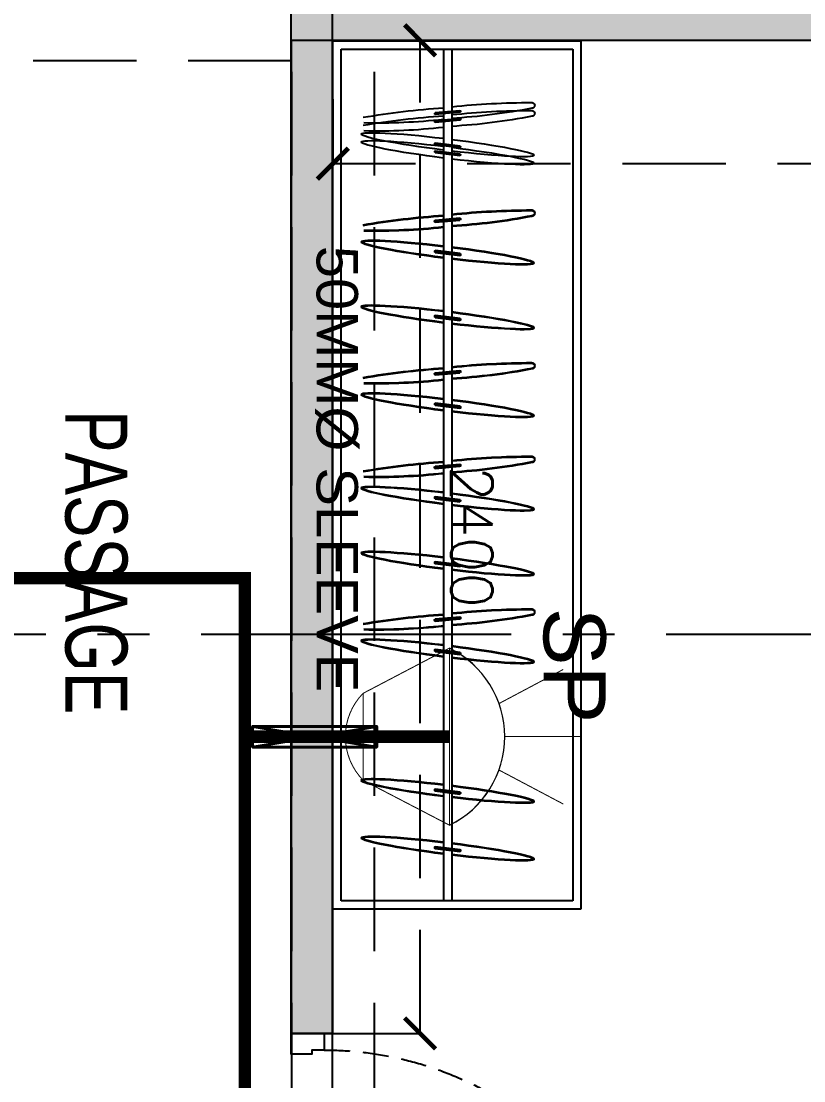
# Model space of a CAD drawing. Header units: millimetres. Extents: x -414464 to 1686, y -90036 to 108605.
# Drawn here: x -107994 to -106101, y -56420 to -53858 of the extents above; entities that cross this region are included whole.
import ezdxf

# ---------------------------------------------------------------- set-up
doc = ezdxf.new("R2010")
doc.units = ezdxf.units.MM
doc.header["$LTSCALE"] = 1000
doc.header["$MEASUREMENT"] = 0
for name, pattern in [('$1$AUDIT_D_120904163729-0', [0]), ('$36$HIDDEN', [0.375, 0.25, -0.125]), ('3BHK-A$1$$1$HIDDEN', [0.375, 0.25, -0.125]), ('3BHK-A$1$AUDIT_D_120904163729-0', [0]), ('AUDIT_D_120904163729-0', [0]), ('T8(T9 IS SIMILAR) - DIMENSION & TEXTING$1$( Hidden )', [0.375, 0.25, -0.125]), ('T8(T9 IS SIMILAR) - DIMENSION & TEXTING$1$3BHK-D$0$HIDDEN', [0.375, 0.25, -0.125]), ('T8(T9 IS SIMILAR) - DIMENSION & TEXTING$1$AUDIT_D_120904163729-0', [0]), ('T8(T9 IS SIMILAR) - DIMENSION & TEXTING$1$HIDDEN', [0.375, 0.25, -0.125]), ('T8(T9 IS SIMILAR)$1$$0$HIDDEN', [0.375, 0.25, -0.125]), ('T8_REFUGE COLUMNS$1$CENTER2', [1.125, 0.75, -0.125, 0.125, -0.125])]:
    doc.linetypes.add(name, pattern=pattern)
doc.layers.get('0').update_dxf_attribs({"linetype": 'AUDIT_D_120904163729-0'})
for name, color, linetype in [('$0$A-HATCH -160', 251, '$1$AUDIT_D_120904163729-0'), ('$21$A-DIMENSIONS', 2, '$36$HIDDEN'), ('3BHK-A$1$$0$A-DOOR-FULL', 2, 'Continuous'), ('3BHK-A$1$a-furniture', 8, 'Continuous'), ('3BHK-A$1$A-HATCH -160', 251, '3BHK-A$1$AUDIT_D_120904163729-0'), ('a-rcc', 3, 'Continuous'), ('T8(T9 IS SIMILAR) - DIMENSION & TEXTING$1$A-DIMENSIONS', 2, 'T8(T9 IS SIMILAR) - DIMENSION & TEXTING$1$HIDDEN'), ('T8(T9 IS SIMILAR) - DIMENSION & TEXTING$1$A-FIRE FIGHTING', 7, 'T8(T9 IS SIMILAR) - DIMENSION & TEXTING$1$AUDIT_D_120904163729-0'), ('T8(T9 IS SIMILAR)$1$$6$a-beam 2', 50, 'Continuous'), ('T8(T9 IS SIMILAR)$1$S-BEAM', 20, 'T8(T9 IS SIMILAR)$1$$0$HIDDEN'), ('T8_REFUGE COLUMNS$1$A-CENTERLINE', 193, 'T8_REFUGE COLUMNS$1$CENTER2'), ('T8_REFUGE COLUMNS$1$A-RCC COLS', 3, 'Continuous'), ('T8_TYPICAL COLUMNS$1$A-RCC COLS', 3, 'Continuous')]:
    doc.layers.add(name, color=color, linetype=linetype)
for name, color, linetype, lineweight in [('3BHK-A$1$$1$A-WALL- 160', 6, 'Continuous', 30), ('T8(T9 IS SIMILAR) - DIMENSION & TEXTING$1$a-Text', 4, 'Continuous', 0), ('T8(T9 IS SIMILAR) - DIMENSION & TEXTING$1$U-IPD-WS-FIRE', 1, 'Continuous', 40), ('T8(T9 IS SIMILAR) - DIMENSION & TEXTING$1$U-IPD-WS-SP', 1, 'Continuous', 5), ('T8(T9 IS SIMILAR) - DIMENSION & TEXTING$1$U-IPD-WS-TEXT', 7, 'Continuous', 0), ('T8(T9 IS SIMILAR)$1$D&W', 8, 'Continuous', 25)]:
    doc.layers.add(name, color=color, linetype=linetype, lineweight=lineweight)
doc.layers.add('T8(T9 IS SIMILAR) - DIMENSION & TEXTING$1$U-IPD-SP-SLEV-50', color=7, linetype='T8(T9 IS SIMILAR) - DIMENSION & TEXTING$1$3BHK-D$0$HIDDEN', lineweight=40, true_color=0x2f0dd9)
doc.layers.add('T8_REFUGE COLUMNS$1$COL-HATCH', color=7, linetype='Continuous', lineweight=25, true_color=0xa3a3a3)
doc.styles.add('T8(T9 IS SIMILAR) - DIMENSION & TEXTING$1$arial', font='sanss___.ttf')
doc.styles.add('T8(T9 IS SIMILAR) - DIMENSION & TEXTING$1$ARIAL ARROW', font='swisscl.ttf')
doc.styles.add('T8(T9 IS SIMILAR) - DIMENSION & TEXTING$1$Romans 1', font='romans.shx', dxfattribs={"height": 100})
doc.dimstyles.new('T8(T9 IS SIMILAR) - DIMENSION & TEXTING$1$ALPINE S', dxfattribs={"dimscale": 0, "dimtxt": 100, "dimasz": 75, "dimexe": 0, "dimexo": 0, "dimgap": 75, "dimtad": 1, "dimdec": 0, "dimzin": 0, "dimdsep": 46, "dimtxsty": 'T8(T9 IS SIMILAR) - DIMENSION & TEXTING$1$Romans 1', "dimblk": 'T8(T9 IS SIMILAR) - DIMENSION & TEXTING$1$_ArchTick', "dimcen": 0.09, "dimclrd": 256, "dimclre": 256, "dimclrt": 7, "dimadec": 0, "dimazin": 0, "dimtfac": 1, "dimtdec": 0, "dimtofl": 0, "dimtmove": 1, "dimatfit": 0, "dimldrblk": 'T8(T9 IS SIMILAR) - DIMENSION & TEXTING$1$_Open90', "dimfxl": 1, "dimtolj": 1, "dimtzin": 0, "dimarcsym": 0})

# ---------------------------------------------------------------- blocks, each defined once
blk = doc.blocks.new('T8_REFUGE COLUMNS')
at = {"layer": 'T8_REFUGE COLUMNS$1$COL-HATCH', "linetype": 'ByBlock'}
h = blk.add_hatch(color=256, dxfattribs=at)
h.dxf.hatch_style = 1
h.paths.add_polyline_path([(1194132.1, -5714149.9), (1193882.1, -5714149.9), (1193882.1, -5709939.9), (1194132.1, -5709939.9)])
at = {"layer": 'T8_REFUGE COLUMNS$1$A-CENTERLINE'}
for p, q in [((1195567.1, -5727867.6), (1195567.1, -5698299.6)), ((1229551.2, -5714049.9), (1182156.9, -5714049.9))]:
    blk.add_line(p, q, dxfattribs=at)
at = {"layer": 'T8_REFUGE COLUMNS$1$A-RCC COLS', "linetype": 'ByBlock'}
blk.add_lwpolyline([(1194132.1, -5714149.9), (1193882.1, -5714149.9), (1193882.1, -5709939.9), (1194132.1, -5709939.9)], close=True, dxfattribs=at)
blk = doc.blocks.new('T8_TYPICAL COLUMNS')
at = {"layer": 'T8_TYPICAL COLUMNS$1$A-RCC COLS', "linetype": 'ByBlock'}
blk.add_blockref('T8_REFUGE COLUMNS', (0, 0), dxfattribs=at)
blk = doc.blocks.new('*U2753')
for points in [[(0, 0), (0, 820), (30, 820), (30, 0)], [(-40, 0), (0, 0), (0, -30), (10, -30), (10, -80), (-40, -80)], [(860, 0), (820, 0), (820, -30), (810, -30), (810, -80), (860, -80)]]:
    blk.add_lwpolyline(points, close=True)
at = {"color": 0, "linetype": 'ByBlock', "ltscale": 0.25}
blk.add_arc((-1.2, -0.5), 821.2, 0.0347, 87.627, dxfattribs=at)
blk = doc.blocks.new('3BHK-A$1$A$C0D861C1C')
at = {"layer": '3BHK-A$1$a-furniture', "extrusion": (-0.000159294, 0.000512155, 1)}
for p, q in [((0.7012, 0.3074, -4.6626), (-1.3975, 0.3074, -0.0003)), ((-1.3975, 0.3074, -0.0003), (-1.3975, -0.2926, 0)), ((0.7012, -0.2926, -4.6623), (0.7012, 0.3074, -4.6626)), ((0.6812, 0.2874, -4.6626), (-1.3775, 0.2874, -0.0003)), ((-1.3775, 0.2874, -0.0003), (-1.3775, -0.2726, 0)), ((0.6812, -0.2726, -4.6623), (0.6812, 0.2874, -4.6626)), ((-1.2283, 0.0003, -0.0001), (-1.2231, 0.06, -0.0001)), ((-1.2201, 0.0598, -0.0001), (-1.2253, 0, -0.0001)), ((-1.209, 0.0003, -0.0001), (-1.2038, 0.06, -0.0001)), ((-1.2008, 0.0598, -0.0001), (-1.2061, 0, -0.0001)), ((-1.1426, -0.0001, -0.0001), (-1.1499, 0.0595, -0.0001)), ((-1.1469, 0.0598, -0.0001), (-1.1396, 0.0003, -0.0001)), ((-1.1233, -0.0001, -0.0001), (-1.1306, 0.0595, -0.0001)), ((-1.1276, 0.0598, -0.0001), (-1.1203, 0.0003, -0.0001)), ((-0.9686, 0.0003, -0.0001), (-0.9634, 0.06, -0.0001)), ((-0.9671, 0.0003, -0.0001), (-0.9619, 0.06, -0.0001)), ((-0.9604, 0.0598, -0.0001), (-0.9656, 0, -0.0001)), ((-0.9589, 0.0598, -0.0001), (-0.9641, 0, -0.0001)), ((-0.8829, -0.0001, 0), (-0.8902, 0.0595, -0.0001)), ((-0.8813, -0.0001, 0), (-0.8887, 0.0595, -0.0001)), ((-0.8872, 0.0598, -0.0001), (-0.8799, 0.0003, 0)), ((-0.8857, 0.0598, -0.0001), (-0.8784, 0.0003, 0)), ((-0.726, -0.0001, 0), (-0.7334, 0.0595, -0.0001)), ((-0.7334, 0.0595, -0.0001), (-0.7334, 0.0595, -0.0001)), ((-0.7245, -0.0001, 0), (-0.7318, 0.0595, -0.0001)), ((-0.7318, 0.0595, -0.0001), (-0.7318, 0.0595, -0.0001)), ((-0.7304, 0.0598, -0.0001), (-0.7304, 0.0598, -0.0001)), ((-0.7304, 0.0598, -0.0001), (-0.7231, 0.0003, 0)), ((-0.7288, 0.0598, -0.0001), (-0.7288, 0.0598, -0.0001)), ((-0.7288, 0.0598, -0.0001), (-0.7215, 0.0003, 0)), ((-0.5997, 0.0003, 0), (-0.5944, 0.06, 0)), ((-0.5981, 0.0003, 0), (-0.5929, 0.06, 0)), ((-0.5915, 0.0598, 0), (-0.5967, 0, 0)), ((-0.5899, 0.0598, 0), (-0.5951, 0)), ((-0.5139, -0.0001, 0), (-0.5212, 0.0595, 0)), ((-0.5124, -0.0001, 0), (-0.5197, 0.0595, 0)), ((-0.5183, 0.0598, 0), (-0.511, 0.0003, 0)), ((-0.5167, 0.0598, 0), (-0.5094, 0.0003, 0)), ((-0.3735, 0.0003, -0.0001), (-0.3683, 0.06, -0.0001)), ((-0.372, 0.0003, -0.0001), (-0.3667, 0.06, -0.0001)), ((-0.3653, 0.0598, -0.0001), (-0.3705, 0, -0.0001)), ((-0.3637, 0.0598, -0.0001), (-0.369, 0, -0.0001)), ((-0.2878, -0.0001, 0), (-0.2951, 0.0595, -0.0001)), ((-0.2862, -0.0001, 0), (-0.2935, 0.0595, -0.0001)), ((-0.2921, 0.0598, -0.0001), (-0.2848, 0.0003, 0)), ((-0.2905, 0.0598, -0.0001), (-0.2832, 0.0003, 0)), ((-0.1309, -0.0001, 0), (-0.1382, 0.0595, -0.0001)), ((-0.1382, 0.0595, -0.0001), (-0.1382, 0.0595, -0.0001)), ((-0.1294, -0.0001, 0), (-0.1367, 0.0595, -0.0001)), ((-0.1367, 0.0595, -0.0001), (-0.1367, 0.0595, -0.0001)), ((-0.1352, 0.0598, -0.0001), (-0.1352, 0.0598, -0.0001)), ((-0.1352, 0.0598, -0.0001), (-0.1279, 0.0003, 0)), ((-0.1337, 0.0598, -0.0001), (-0.1337, 0.0598, -0.0001)), ((-0.1337, 0.0598, -0.0001), (-0.1264, 0.0003, 0)), ((-0.0045, 0.0003, 0), (0.0007, 0.06, 0)), ((-0.003, 0.0003, 0), (0.0022, 0.06, 0)), ((0.0037, 0.0598, 0), (-0.0015, 0, 0)), ((0.0052, 0.0598, 0), (0, 0)), ((0.0812, -0.0001, 0), (0.0739, 0.0595, 0)), ((0.0828, -0.0001, 0), (0.0754, 0.0595, 0)), ((0.0769, 0.0598, 0), (0.0842, 0.0003, 0)), ((0.0784, 0.0598, 0), (0.0857, 0.0003, 0)), ((0.4186, -0.0001, 0), (0.4113, 0.0595, 0)), ((0.4202, -0.0001, 0), (0.4128, 0.0595, 0)), ((0.4143, 0.0598, 0), (0.4216, 0.0003, 0)), ((0.4158, 0.0598, 0), (0.4231, 0.0003, 0)), ((0.5577, -0.0001, 0), (0.5504, 0.0595, 0)), ((0.5593, -0.0001, 0), (0.552, 0.0595, 0)), ((0.5534, 0.0598, 0), (0.5607, 0.0003, 0)), ((0.555, 0.0598, 0), (0.5623, 0.0003, 0)), ((-1.3775, 0.0399, -0.0001), (-0.3675, 0.0399, 0)), ((-0.7823, 0.0399, -0.0001), (0.6812, 0.0399, -4.6624)), ((-1.3764, 0.0199, -0.0001), (-0.3664, 0.0199, 0)), ((-0.7813, 0.0199, -0.0001), (0.6812, 0.0199, -4.6624)), ((-0.7231, 0.0003, 0), (-0.7231, 0.0003, 0)), ((-0.7215, 0.0003, 0), (-0.7215, 0.0003, 0)), ((-0.1279, 0.0003, 0), (-0.1279, 0.0003, 0)), ((-0.1264, 0.0003, 0), (-0.1264, 0.0003, 0)), ((-0.726, -0.0001, 0), (-0.726, -0.0001, 0)), ((-0.7245, -0.0001, 0), (-0.7245, -0.0001, 0)), ((-0.1309, -0.0001, 0), (-0.1309, -0.0001, 0)), ((-0.1294, -0.0001, 0), (-0.1294, -0.0001, 0)), ((-1.3775, -0.2726, 0), (0.6812, -0.2726, -4.662)), ((-1.3975, -0.2926, 0), (0.7012, -0.2926, -4.6623))]:
    blk.add_line(p, q, dxfattribs=at)
for centre, radius, start, end in [((0.6884, -0.0896, 0.0001), 1.9282, 170.3383, 176.1495), ((0.7076, -0.0896, 0.0001), 1.9282, 170.3383, 176.1495), ((-2.6492, 0.1996, 0.0001), 1.4508, 353.6789, 1.3108), ((-2.6299, 0.1996, 0.0001), 1.4508, 353.6789, 1.3108), ((0.948, -0.0896, 0.0001), 1.9282, 170.3383, 176.1495), ((0.9496, -0.0896, 0.0001), 1.9282, 170.3383, 176.1495), ((-2.3895, 0.1996, 0.0001), 1.4508, 353.6789, 1.3108), ((-2.388, 0.1996, 0.0001), 1.4508, 353.6789, 1.3108), ((1.317, -0.0896, 0.0001), 1.9282, 170.3383, 176.1495), ((1.3185, -0.0896, 0.0001), 1.9282, 170.3383, 176.1495), ((-2.0205, 0.1996, 0.0001), 1.4508, 353.6789, 1.3108), ((-2.019, 0.1996, 0.0001), 1.4508, 353.6789, 1.3108), ((1.5432, -0.0896), 1.9282, 170.3383, 176.1495), ((1.5447, -0.0896), 1.9282, 170.3383, 176.1495), ((-1.7944, 0.1996), 1.4508, 353.6789, 1.3108), ((-1.7928, 0.1996), 1.4508, 353.6789, 1.3108), ((1.9121, -0.0896), 1.9282, 170.3383, 176.1495), ((1.9137, -0.0896), 1.9282, 170.3383, 176.1495), ((-1.4254, 0.1996), 1.4508, 353.6789, 1.3108), ((-1.4239, 0.1996), 1.4508, 353.6789, 1.3108), ((-1.2216, 0.0599, 0.0001), 0.0015, 355, 175), ((-1.2023, 0.0599, 0.0001), 0.0015, 355, 175), ((-1.1484, 0.0597, 0.0001), 0.0015, 7, 187), ((-1.1291, 0.0597, 0.0001), 0.0015, 7, 187), ((-0.9619, 0.0599, 0.0001), 0.0015, 355, 175), ((-0.9604, 0.0599, 0.0001), 0.0015, 355, 175), ((-0.8887, 0.0597, 0.0001), 0.0015, 7, 187), ((-0.8872, 0.0597, 0.0001), 0.0015, 7, 187), ((-0.7319, 0.0597, 0.0001), 0.0015, 7, 187), ((-0.7303, 0.0597, 0.0001), 0.0015, 7, 187), ((-0.5929, 0.0599, 0.0001), 0.0015, 355, 175), ((-0.5914, 0.0599, 0.0001), 0.0015, 355, 175), ((-0.5198, 0.0597, 0.0001), 0.0015, 7, 187), ((-0.5182, 0.0597, 0.0001), 0.0015, 7, 187), ((-0.3668, 0.0599), 0.0015, 355, 175), ((-0.3652, 0.0599), 0.0015, 355, 175), ((-0.2936, 0.0597), 0.0015, 7, 187), ((-0.292, 0.0597), 0.0015, 7, 187), ((-0.1367, 0.0597), 0.0015, 7, 187), ((-0.1352, 0.0597), 0.0015, 7, 187), ((0.0022, 0.0599), 0.0015, 355, 175), ((0.0037, 0.0599), 0.0015, 355, 175), ((0.0754, 0.0597), 0.0015, 7, 187), ((0.0769, 0.0597), 0.0015, 7, 187), ((0.4128, 0.0596, -0.0001), 0.0015, 7, 187), ((0.4143, 0.0596, -0.0001), 0.0015, 7, 187), ((0.5519, 0.0596, -0.0001), 0.0015, 7, 187), ((0.5535, 0.0596, -0.0001), 0.0015, 7, 187), ((0.682, -0.1757, 0.0001), 1.9301, 174.1834, 179.9166), ((-2.6568, 0.1038, 0.0001), 1.4493, 348.9432, 356.6792), ((0.7012, -0.1757, 0.0001), 1.9301, 174.1834, 179.9166), ((-1.2268, 0.0001, 0.0001), 0.0015, 175, 355), ((-2.6375, 0.1038, 0.0001), 1.4493, 348.9432, 356.6792), ((-1.2076, 0.0001, 0.0001), 0.0015, 175, 355), ((-1.1411, 0.0001, 0.0001), 0.0015, 187, 7), ((-1.1218, 0.0001, 0.0001), 0.0015, 187, 7), ((0.9416, -0.1757, 0.0001), 1.9301, 174.1834, 179.9166), ((0.9432, -0.1757, 0.0001), 1.9301, 174.1834, 179.9166), ((-2.3971, 0.1038, 0.0001), 1.4493, 348.9432, 356.6792), ((-2.3955, 0.1038, 0.0001), 1.4493, 348.9432, 356.6792), ((-0.9671, 0.0001, 0.0001), 0.0015, 175, 355), ((-0.9656, 0.0001, 0.0001), 0.0015, 175, 355), ((-0.8814, 0.0001, 0.0001), 0.0015, 187, 7), ((-0.8799, 0.0001, 0.0001), 0.0015, 187, 7), ((-0.7246, 0.0001, 0.0001), 0.0015, 187, 7), ((-0.723, 0.0001, 0.0001), 0.0015, 187, 7), ((1.3106, -0.1757, 0.0001), 1.9301, 174.1834, 179.9166), ((1.3121, -0.1757, 0.0001), 1.9301, 174.1834, 179.9166), ((-2.0281, 0.1038, 0.0001), 1.4493, 348.9432, 356.6792), ((-2.0266, 0.1038, 0.0001), 1.4493, 348.9432, 356.6792), ((-0.5982, 0.0001, 0.0001), 0.0015, 175, 355), ((-0.5966, 0.0001, 0.0001), 0.0015, 175, 355), ((-0.5124, 0.0001, 0.0001), 0.0015, 187, 7), ((-0.5109, 0.0001, 0.0001), 0.0015, 187, 7), ((1.5368, -0.1757), 1.9301, 174.1834, 179.9166), ((1.5383, -0.1757), 1.9301, 174.1834, 179.9166), ((-1.802, 0.1038), 1.4493, 348.9432, 356.6792), ((-1.8004, 0.1038), 1.4493, 348.9432, 356.6792), ((-0.372, 0.0001), 0.0015, 175, 355), ((-0.3705, 0.0001), 0.0015, 175, 355), ((-0.2863, 0.0001), 0.0015, 187, 7), ((-0.2847, 0.0001), 0.0015, 187, 7), ((-0.1294, 0.0001), 0.0015, 187, 7), ((-0.1279, 0.0001), 0.0015, 187, 7), ((1.9057, -0.1757), 1.9301, 174.1834, 179.9166), ((1.9073, -0.1757), 1.9301, 174.1834, 179.9166), ((-1.433, 0.1038), 1.4493, 348.9432, 356.6792), ((-1.4314, 0.1038), 1.4493, 348.9432, 356.6792), ((-0.003, 0.0001), 0.0015, 175, 355), ((-0.0015, 0.0001), 0.0015, 175, 355), ((0.0827, 0.0001), 0.0015, 187, 7), ((0.0842, 0.0001), 0.0015, 187, 7), ((0.4201, 0.0001, -0.0001), 0.0015, 187, 7), ((0.4216, 0.0001, -0.0001), 0.0015, 187, 7), ((0.5592, 0.0001, -0.0001), 0.0015, 187, 7), ((0.5608, 0.0001, -0.0001), 0.0015, 187, 7), ((-1.2413, -0.1737, 0.0001), 0.00691, 173.3258, 356.6742), ((-1.222, -0.1737, 0.0001), 0.00691, 173.3258, 356.6742), ((-0.9816, -0.1737, 0.0001), 0.00691, 173.3258, 356.6742), ((-0.98, -0.1737, 0.0001), 0.00691, 173.3258, 356.6742), ((-0.6126, -0.1737, 0.0001), 0.00691, 173.3258, 356.6742), ((-0.6111, -0.1737, 0.0001), 0.00691, 173.3258, 356.6742), ((-0.3865, -0.1737), 0.00691, 173.3258, 356.6742), ((-0.3849, -0.1737), 0.00691, 173.3258, 356.6742), ((-0.0175, -0.1737), 0.00691, 173.3258, 356.6742), ((-0.0159, -0.1737), 0.00691, 173.3258, 356.6742)]:
    blk.add_arc(centre, radius, start, end, dxfattribs=at)
for centre, start_param, end_param in [((-1.1456, 0.0247, -0.0001), 1.633749, 4.633301), ((-1.1264, 0.0247, -0.0001), 1.633749, 4.633301), ((-0.8859, 0.0247, -0.0001), 1.633749, 4.633301), ((-0.8844, 0.0247, -0.0001), 1.633749, 4.633301), ((-0.7291, 0.0247, 0), 1.633749, 4.633301), ((-0.7275, 0.0247, 0), 1.633749, 4.633301), ((-0.517, 0.0247, 0), 1.633749, 4.633301), ((-0.5154, 0.0247, 0), 1.633749, 4.633301), ((-0.2908, 0.0247, -0.0001), 1.633749, 4.633301), ((-0.2893, 0.0247, -0.0001), 1.633749, 4.633301), ((-0.134, 0.0247, 0), 1.633749, 4.633301), ((-0.1324, 0.0247, 0), 1.633749, 4.633301), ((0.0782, 0.0247, 0), 1.633749, 4.633301), ((0.0797, 0.0247, 0), 1.633749, 4.633301), ((0.4156, 0.0247, 0), 1.633749, 4.633301), ((0.4171, 0.0247, 0), 1.633749, 4.633301), ((0.5547, 0.0247, 0), 1.633749, 4.633301), ((0.5562, 0.0247, 0), 1.633749, 4.633301), ((-1.1468, 0.0347, -0.0001), -1.509644, 1.493508), ((-1.1276, 0.0347, -0.0001), -1.509644, 1.493508), ((-0.8872, 0.0347, -0.0001), -1.509644, 1.493508), ((-0.8856, 0.0347, -0.0001), -1.509644, 1.493508), ((-0.7303, 0.0347, 0), -1.509644, 1.493508), ((-0.7288, 0.0347, 0), -1.509644, 1.493508), ((-0.5182, 0.0347, 0), -1.509644, 1.493508), ((-0.5166, 0.0347, 0), -1.509644, 1.493508), ((-0.292, 0.0347, -0.0001), -1.509644, 1.493508), ((-0.2905, 0.0347, -0.0001), -1.509644, 1.493508), ((-0.1352, 0.0347, 0), -1.509644, 1.493508), ((-0.1336, 0.0347, 0), -1.509644, 1.493508), ((0.0769, 0.0347, 0), -1.509644, 1.493508), ((0.0785, 0.0347, 0), -1.509644, 1.493508), ((0.4143, 0.0346, 0), -1.509644, 1.493508), ((0.4159, 0.0346, 0), -1.509644, 1.493508), ((0.5535, 0.0346, 0), -1.509644, 1.493508), ((0.555, 0.0346, 0), -1.509644, 1.493508)]:
    blk.add_ellipse(centre, major_axis=(0.0262, -0.2136, 0.0001), ratio=0.065707, start_param=start_param, end_param=end_param, dxfattribs=at)
blk = doc.blocks.new('3BHK-A')
at = {"layer": '3BHK-A$1$A-HATCH -160', "linetype": 'ByBlock'}
h = blk.add_hatch(dxfattribs=at)
h.set_pattern_fill('ZIGZAG', color=256, scale=250)
h.set_pattern_definition([(9e-15, (1e-08, 0), (31.25, 31.25), [31.25, -31.25]), (90, (31.25, 0), (-31.25, 31.25), [31.25, -31.25])])
h.paths.add_polyline_path([(1185182.8, -5714749.5), (1186532.7, -5714749.5), (1186532.7, -5714149.5), (1186632.7, -5714149.5), (1186632.7, -5714749.5), (1188712.7, -5714749.5), (1188712.7, -5714049.5), (1189032.5, -5714049.5), (1189032.5, -5714149.5), (1188812.7, -5714149.5), (1188812.7, -5715449.5), (1189032.5, -5715449.5), (1189032.5, -5715549.5), (1188712.7, -5715549.5), (1188712.7, -5714849.5), (1186632.7, -5714849.5), (1186632.7, -5715664.5), (1186532.7, -5715664.5), (1186532.7, -5714849.5), (1185182.8, -5714849.5)])
h.paths.add_polyline_path([(1185182.8, -5713249.5), (1185782.7, -5713249.5), (1185782.7, -5713149.5), (1185182.8, -5713149.5)])
h.paths.add_polyline_path([(1186532.7, -5710699.5), (1186632.7, -5710699.5), (1186632.7, -5713249.5), (1186532.7, -5713249.5)])
h.paths.add_polyline_path([(1186532.7, -5717399.5), (1186632.7, -5717399.5), (1186632.7, -5716414.5), (1186532.7, -5716414.5)])
h.paths.add_polyline_path([(1194902.2, -5715375), (1194082.3, -5715375), (1194082.3, -5715475), (1194902.2, -5715475)])
h.paths.add_polyline_path([(1195782.2, -5715375), (1196682.2, -5715375), (1196682.2, -5715475), (1195782.2, -5715475)])
h.paths.add_polyline_path([(1194132.5, -5714149.9), (1196532.4, -5714149.9), (1196532.4, -5714049.9), (1194132.5, -5714049.9)])
h.paths.add_polyline_path([(1197432.4, -5711800.2), (1197532.4, -5711800.2), (1197532.4, -5714149.9), (1197432.4, -5714149.9)])
h.paths.add_polyline_path([(1198282.4, -5714149.9), (1198958.7, -5714149.9), (1198958.7, -5714049.9), (1198282.4, -5714049.9)])
h.paths.add_polyline_path([(1196871.9, -5720208.6), (1196082.2, -5720209.7), (1196082.3, -5720109.7), (1196082.2, -5720109.7), (1196182.2, -5720109.7), (1196871.9, -5720108.6)])
h.paths.add_polyline_path([(1193397.2, -5709939.9), (1193882.3, -5709939.6), (1193882.3, -5710040.1), (1193397.3, -5710040.1)])
h.paths.add_polyline_path([(1186632.7, -5708554.7), (1187192.3, -5708554.8), (1187192.3, -5708654.7), (1186632.7, -5708654.7)])
h.paths.add_polyline_path([(1194182.3, -5715724), (1194082.3, -5715724), (1194082.3, -5715474), (1194182.3, -5715474)])
at = {"layer": '3BHK-A$1$$1$A-WALL- 160', "linetype": 'ByBlock'}
for p, q in [((1194132.4, -5714049.9, 0), (1196532.4, -5714049.9, 0)), ((1196532.4, -5714149.9, 0), (1196532.4, -5714049.9, 0)), ((1194132.5, -5714149.9, -0.5), (1196532.4, -5714149.9, 0))]:
    blk.add_line(p, q, dxfattribs=at)
at = {"layer": '3BHK-A$1$$0$A-DOOR-FULL', "linetype": '3BHK-A$1$$1$HIDDEN', "xscale": -1}
blk.add_blockref('*U2753', (1197392.4, -5714069.9, 0), dxfattribs=at)
at = {"layer": '3BHK-A$1$a-furniture', "xscale": -999.9999999999901, "yscale": 999.9999999999901, "zscale": 999.9999999999948, "rotation": 179.9985037356297}
blk.add_blockref('3BHK-A$1$A$C0D861C1C', (1195530.5, -5713741.4, 0), dxfattribs=at)
blk = doc.blocks.new('T8(T9 IS SIMILAR) - DIMENSION & TEXTING$1$_ArchTick')
at = {"color": 0, "linetype": 'ByBlock', "const_width": 0.15}
blk.add_lwpolyline([(-0.5, -0.5), (0.5, 0.5)], dxfattribs=at)
blk = doc.blocks.new('*D1405')
at = {"layer": 'T8(T9 IS SIMILAR) - DIMENSION & TEXTING$1$A-DIMENSIONS', "linetype": 'T8(T9 IS SIMILAR) - DIMENSION & TEXTING$1$HIDDEN', "lineweight": -2, "transparency": 16777216}
for p, q in [((1194274.4, -5710098.8), (1194430.1, -5710098.8)), ((1194274.4, -5714048.8), (1194430.1, -5714048.8))]:
    blk.add_line(p, q, dxfattribs=at)
at = {"layer": 'T8(T9 IS SIMILAR) - DIMENSION & TEXTING$1$A-DIMENSIONS', "lineweight": -2, "transparency": 16777216}
blk.add_line((1194430.1, -5710098.8), (1194430.1, -5714048.8), dxfattribs=at)
at = {"layer": 'T8(T9 IS SIMILAR) - DIMENSION & TEXTING$1$A-DIMENSIONS', "linetype": 'ByBlock', "lineweight": -2, "transparency": 16777216, "xscale": 75, "yscale": 75, "zscale": 75}
for p, rotation in [((1194430.1, -5710098.8), 90), ((1194430.1, -5714048.8), 270)]:
    blk.add_blockref('T8(T9 IS SIMILAR) - DIMENSION & TEXTING$1$_ArchTick', p, dxfattribs=dict(at, rotation=rotation))
at = {"layer": 'T8(T9 IS SIMILAR) - DIMENSION & TEXTING$1$A-DIMENSIONS', "color": 7, "linetype": 'ByBlock', "transparency": 16777216, "insert": (1194305.1, -5712073.8), "char_height": 100, "attachment_point": 5, "rotation": 90, "style": 'T8(T9 IS SIMILAR) - DIMENSION & TEXTING$1$Romans 1'}
blk.add_mtext('\\A1;3950', dxfattribs=at)
blk = doc.blocks.new('T8(T9 IS SIMILAR) - DIMENSION & TEXTING$1$_Open90')
at = {"color": 0, "linetype": 'ByBlock', "lineweight": -2}
for p, q in [((-0.5, 0.5), (0, 0)), ((0, 0), (-1, 0)), ((0, 0), (-0.5, -0.5))]:
    blk.add_line(p, q, dxfattribs=at)
blk = doc.blocks.new('*D1407')
at = {"layer": 'T8(T9 IS SIMILAR) - DIMENSION & TEXTING$1$A-DIMENSIONS', "linetype": 'T8(T9 IS SIMILAR) - DIMENSION & TEXTING$1$HIDDEN', "lineweight": -2, "transparency": 16777216}
for p, q in [((1194132.2, -5714048.8), (1194132.2, -5713837.8)), ((1196532.3, -5714048.8), (1196532.3, -5713837.8))]:
    blk.add_line(p, q, dxfattribs=at)
at = {"layer": 'T8(T9 IS SIMILAR) - DIMENSION & TEXTING$1$A-DIMENSIONS', "lineweight": -2, "transparency": 16777216}
blk.add_line((1196532.3, -5713837.8), (1194132.2, -5713837.8), dxfattribs=at)
at = {"layer": 'T8(T9 IS SIMILAR) - DIMENSION & TEXTING$1$A-DIMENSIONS', "linetype": 'ByBlock', "lineweight": -2, "transparency": 16777216, "xscale": 75, "yscale": 75, "zscale": 75, "rotation": 180}
blk.add_blockref('T8(T9 IS SIMILAR) - DIMENSION & TEXTING$1$_ArchTick', (1194132.2, -5713837.8), dxfattribs=at)
at = {"layer": 'T8(T9 IS SIMILAR) - DIMENSION & TEXTING$1$A-DIMENSIONS', "linetype": 'ByBlock', "lineweight": -2, "transparency": 16777216, "xscale": 75, "yscale": 75, "zscale": 75}
blk.add_blockref('T8(T9 IS SIMILAR) - DIMENSION & TEXTING$1$_ArchTick', (1196532.3, -5713837.8), dxfattribs=at)
at = {"layer": 'T8(T9 IS SIMILAR) - DIMENSION & TEXTING$1$A-DIMENSIONS', "color": 7, "linetype": 'ByBlock', "transparency": 16777216, "insert": (1195332.3, -5713712.8), "char_height": 100, "attachment_point": 5, "style": 'T8(T9 IS SIMILAR) - DIMENSION & TEXTING$1$Romans 1'}
blk.add_mtext('\\A1;2400', dxfattribs=at)
blk = doc.blocks.new('T8(T9 IS SIMILAR) - DIMENSION & TEXTING$1$SIDE SPRINKLER')
at = {"layer": 'T8(T9 IS SIMILAR) - DIMENSION & TEXTING$1$U-IPD-WS-SP', "const_width": 3, "elevation": 0}
for points in [[(-6847.2, -87791.6), (-7102.7, -87925.5)], [(-6700.4, -87955.9), (-6510.2, -87854.9)], [(-6683.5, -88053.8), (-6456.1, -88053.8)], [(-6700.2, -88152.7), (-6509.9, -88253.3)], [(-6847.2, -88315.9), (-7102.7, -88183.1)]]:
    blk.add_lwpolyline(points, dxfattribs=at)
for points in [[(-6847.2, -87791.6, 0.000405), (-6846.7, -88316.2, 0.623274), (-6846.7, -87792.3, 0.617961)], [(-7102.7, -87925.2, 0.001274), (-7102.7, -88183.1, -0.409371), (-7102.7, -87925.2, -0.617961)]]:
    blk.add_lwpolyline(points, format="xyb", dxfattribs=at)
at = {"layer": 'T8(T9 IS SIMILAR) - DIMENSION & TEXTING$1$U-IPD-WS-SP'}
for centre, start, end in [((-6975.2, -88053.8), 296.0387, 63.9613), ((-6975.2, -88053.8), 0, 63.9613), ((-6975.2, -88054.2), 296.1316, 0.0929)]:
    blk.add_arc(centre, 291.8, start, end, dxfattribs=at)
blk = doc.blocks.new('T8(T9 IS SIMILAR) - DIMENSION & TEXTING$1$A$C7A147FD6')
at = {"layer": 'T8(T9 IS SIMILAR) - DIMENSION & TEXTING$1$U-IPD-SP-SLEV-50', "linetype": 'ByBlock', "elevation": -0.2}
blk.add_lwpolyline([(-11612.2, 1431.2), (-11612.2, 1131.2), (-11662.2, 1131.2), (-11662.2, 1431.2), (-11612.2, 1431.2), (-11662.2, 1131.2), (-11662.2, 1431.2), (-11612.2, 1131.2)], dxfattribs=at)
at = {"layer": 'T8(T9 IS SIMILAR) - DIMENSION & TEXTING$1$U-IPD-WS-FIRE', "linetype": 'T8(T9 IS SIMILAR) - DIMENSION & TEXTING$1$( Hidden )', "ltscale": 2, "const_width": 30}
for points, elevation in [([(-17826.3, 3709.8), (-17560.7, 3709.8), (-17560.7, -2129), (-13642.6, -2129), (-13642.6, -1588.7), (-13642.6, -1364.4), (-13166.5, -1364.4), (-13166.5, -281.8), (-12020.3, -281.8), (-12020.3, 1112.5), (-6794.4, 1112.5)], -1.3), ([(-11637.2, 1607.2), (-11637.2, 1112.5)], -0.2)]:
    blk.add_lwpolyline(points, dxfattribs=dict(at, elevation=elevation))
at = {"layer": 'T8(T9 IS SIMILAR) - DIMENSION & TEXTING$1$U-IPD-WS-FIRE', "xscale": 0.8162240268536692, "yscale": 0.8162240268536692, "zscale": 0.8162240268536692, "rotation": 89.99529850150537}
blk.add_blockref('T8(T9 IS SIMILAR) - DIMENSION & TEXTING$1$SIDE SPRINKLER', (-83508.5, 7201.8, -0.2), dxfattribs=at)
at = {"layer": 'T8(T9 IS SIMILAR) - DIMENSION & TEXTING$1$U-IPD-WS-TEXT', "attachment_point": 1, "rotation": 359.9999, "style": 'T8(T9 IS SIMILAR) - DIMENSION & TEXTING$1$arial'}
for s, width, insert, char_height in [('SP', 0.382, (-11949, 1984.8, -0.6), 150), ('50MM%%C SLEEVE', 1876.047, (-12823.6, 1385.8, -1.1), 100)]:
    blk.add_mtext_dynamic_manual_height_columns(s, width=width, gutter_width=0.75, heights=[0], dxfattribs=dict(at, insert=insert, char_height=char_height))
blk = doc.blocks.new('T8(T9 IS SIMILAR) - DIMENSION & TEXTING')
at = {"layer": 'T8(T9 IS SIMILAR) - DIMENSION & TEXTING$1$A-FIRE FIGHTING', "linetype": 'ByBlock'}
blk.add_blockref('T8(T9 IS SIMILAR) - DIMENSION & TEXTING$1$A$C7A147FD6', (1207452.3, -5715374), dxfattribs=at)
at = {"layer": 'T8(T9 IS SIMILAR) - DIMENSION & TEXTING$1$a-Text', "style": 'T8(T9 IS SIMILAR) - DIMENSION & TEXTING$1$ARIAL ARROW'}
blk.add_text('PASSAGE', height=150, dxfattribs=at).set_placement((1195025.9, -5714695.7))
at = {"layer": 'T8(T9 IS SIMILAR) - DIMENSION & TEXTING$1$A-DIMENSIONS', "linetype": 'ByBlock'}
for base, p1, p2, angle, picture, middle in [((1194430.1, -5714048.8), (1194274.4, -5710098.8), (1194274.4, -5714048.8), 270, '*D1405', (1194305.1, -5712073.8)), ((1194132.2, -5713837.8), (1196532.3, -5714048.8), (1194132.2, -5714048.8), 180, '*D1407', (1195332.3, -5713712.8))]:
    dim = blk.add_linear_dim(base=base, p1=p1, p2=p2, angle=angle, dimstyle='T8(T9 IS SIMILAR) - DIMENSION & TEXTING$1$ALPINE S', override={"dimscale": 1, "dimfxl": 5, "dimarcsym": 1}, dxfattribs=at)
    dim.commit()
    dim.dimension.update_dxf_attribs({"geometry": picture, "text_midpoint": middle})
blk = doc.blocks.new('T8(T9 IS SIMILAR)')
at = {"layer": 'T8(T9 IS SIMILAR)$1$D&W', "linetype": 'ByBlock'}
for name in ['T8_TYPICAL COLUMNS', '3BHK-A']:
    blk.add_blockref(name, (0, 0), dxfattribs=at)
at = {"layer": 'T8(T9 IS SIMILAR)$1$$6$a-beam 2', "linetype": 'ByBlock'}
blk.add_blockref('T8(T9 IS SIMILAR) - DIMENSION & TEXTING', (0, 0), dxfattribs=at)
at = {"layer": 'T8(T9 IS SIMILAR)$1$S-BEAM'}
for p, q in [((1198958.3, -5713948.6, 0), (1194131.9, -5713948.2, -0.2)), ((1198958.3, -5714148.6, 0), (1194131.9, -5714148.2, -0.2)), ((1194181.8, -5714148.8, -0.2), (1194181.9, -5717173.7, -0.2))]:
    blk.add_line(p, q, dxfattribs=at)
blk = doc.blocks.new('A$C48506478')
at = {"layer": '$21$A-DIMENSIONS', "linetype": 'ByBlock'}
blk.add_blockref('T8(T9 IS SIMILAR)', (-1195542.6, 5727884.6), dxfattribs=at)
at = {"layer": '$0$A-HATCH -160', "linetype": 'ByBlock'}
blk.add_blockref('T8(T9 IS SIMILAR) - DIMENSION & TEXTING', (-1195542.6, 5727884.6), dxfattribs=at)

msp = doc.modelspace()

# ---------------------------------------------------------------- block references
at = {"layer": 'a-rcc', "linetype": 'ByBlock', "rotation": 270}
msp.add_blockref('A$C48506478', (-121076, -55315.3, 0), dxfattribs=at)

doc.saveas('drawing.dxf')
